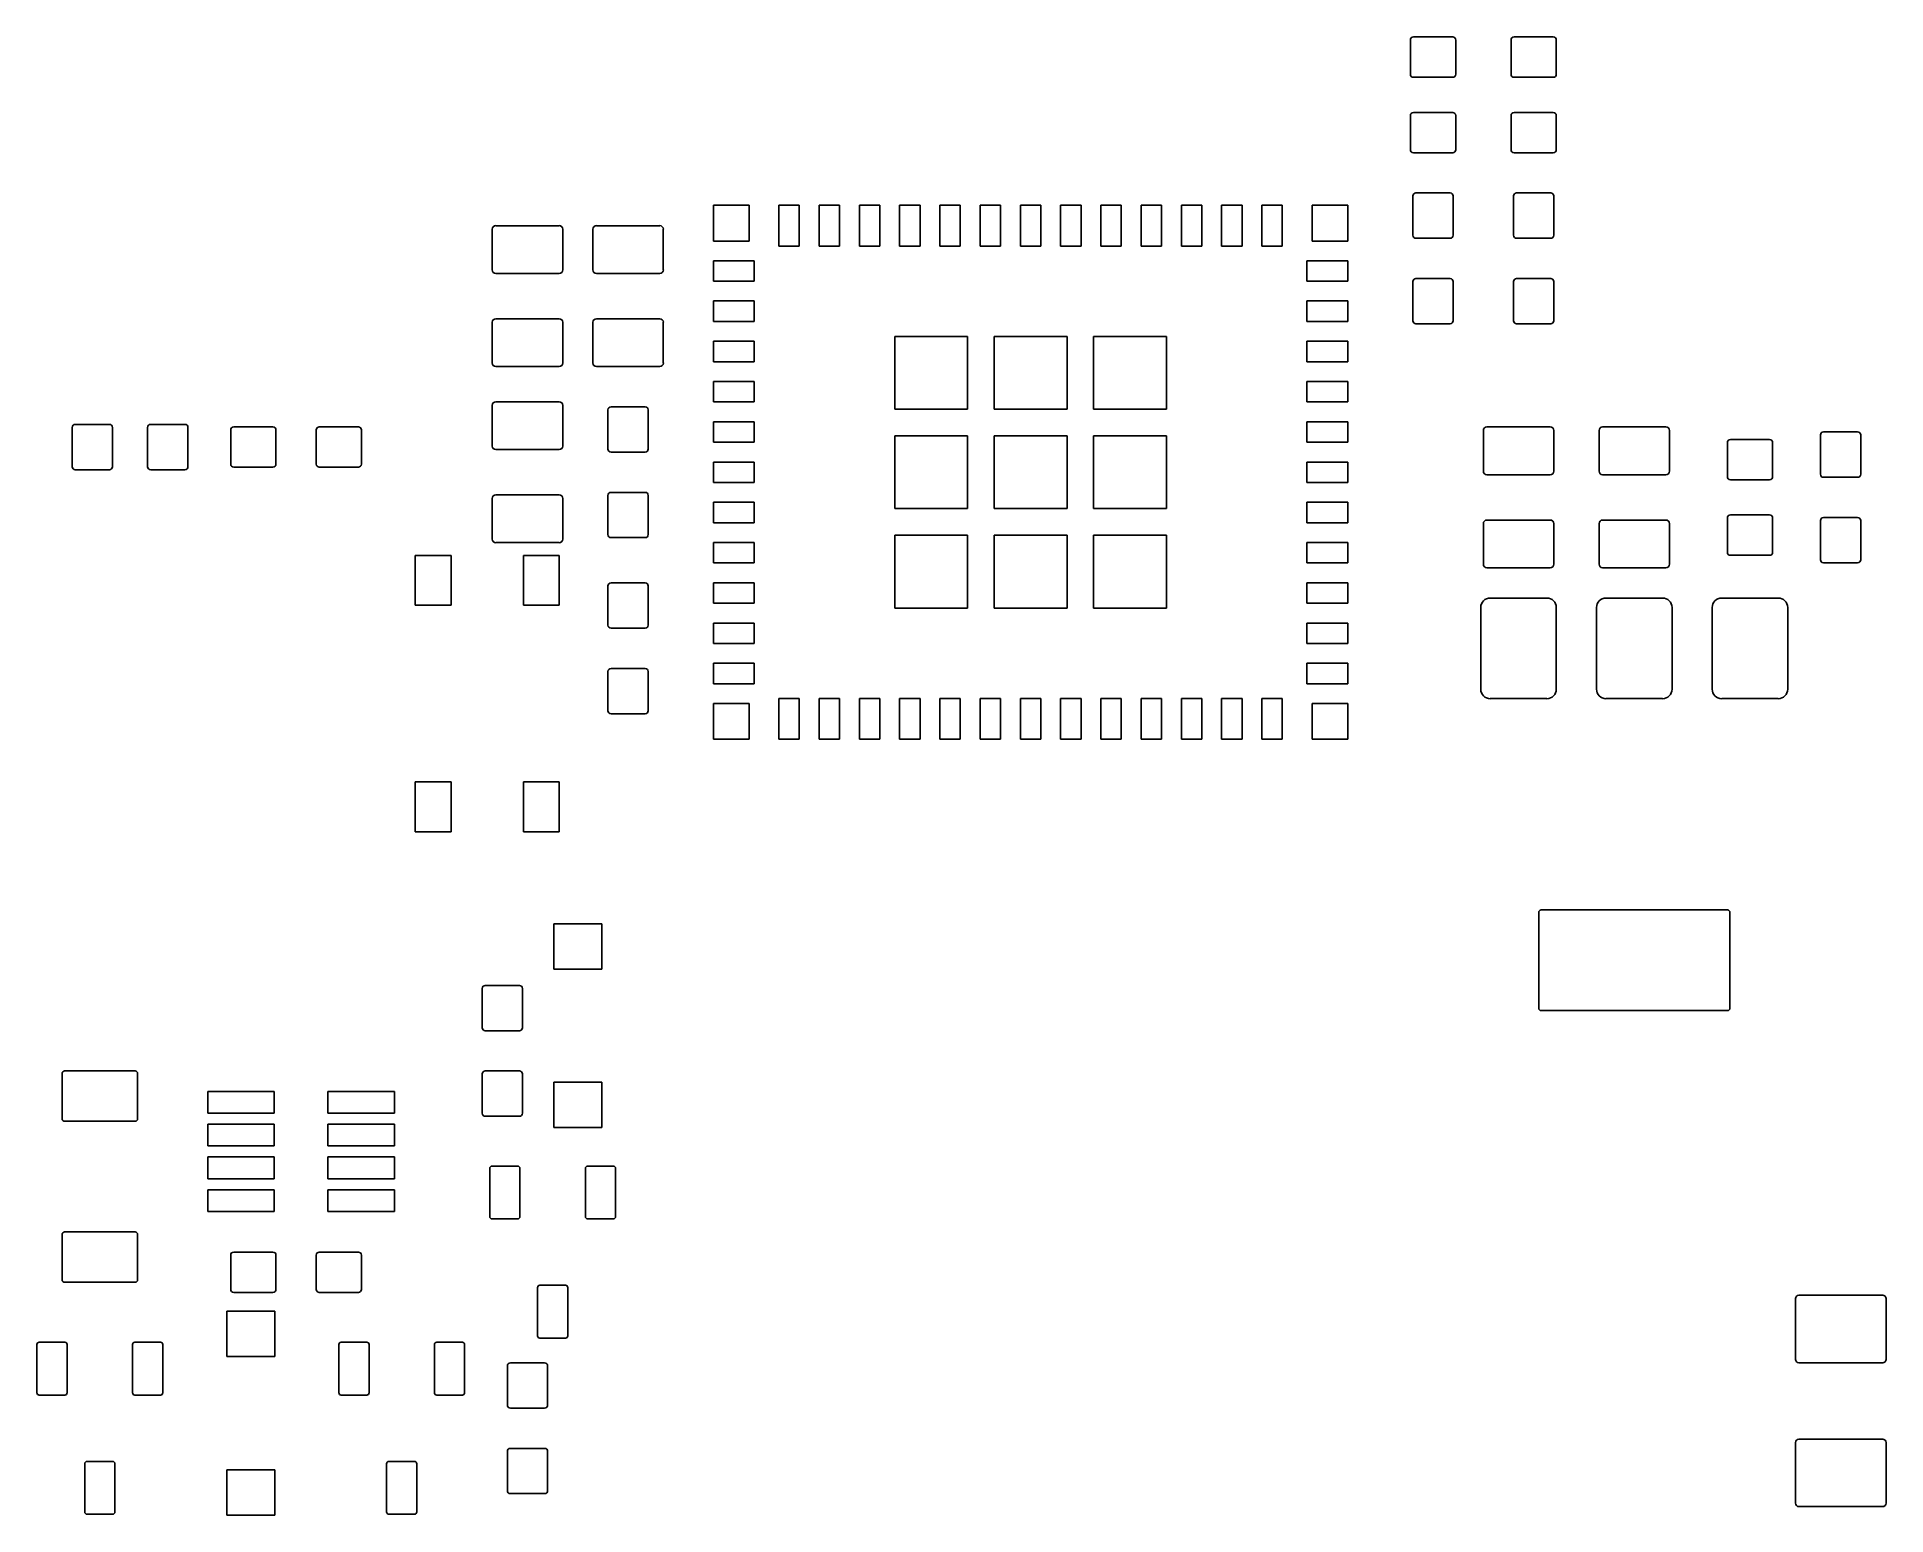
# Model space of a CAD drawing. Extents: x -19.8 to 17, y -10.7 to 18.7.
import ezdxf

# ---------------------------------------------------------------- set-up
doc = ezdxf.new("R2010")
doc.units = 0
doc.layers.add('TOP_PASTE', color=8, linetype='CONTINUOUS')

msp = doc.modelspace()

# ---------------------------------------------------------------- linework, layer by layer
at = {"layer": 'TOP_PASTE'}
for p, q in [((7.55, 18.59), (7.55, 17.91)), ((8.39, 18.65), (7.61, 18.65)), ((8.45, 17.91), (8.45, 18.59)), ((9.55, 18.59), (9.55, 17.91)), ((10.39, 18.65), (9.61, 18.65)), ((10.45, 17.91), (10.45, 18.59)), ((7.61, 17.85), (8.39, 17.85)), ((9.61, 17.85), (10.39, 17.85)), ((7.55, 17.09), (7.55, 16.41)), ((8.39, 17.15), (7.61, 17.15)), ((8.45, 16.41), (8.45, 17.09)), ((9.55, 17.09), (9.55, 16.41)), ((10.39, 17.15), (9.61, 17.15)), ((10.45, 16.41), (10.45, 17.09)), ((7.61, 16.35), (8.39, 16.35)), ((9.61, 16.35), (10.39, 16.35)), ((7.6, 15.49), (7.6, 14.71)), ((8.34, 15.55), (7.66, 15.55)), ((8.4, 14.71), (8.4, 15.49)), ((9.6, 15.49), (9.6, 14.71)), ((10.34, 15.55), (9.66, 15.55)), ((10.4, 14.71), (10.4, 15.49)), ((-6.306, 14.594), (-6.306, 15.306)), ((-6.306, 15.306), (-5.594, 15.306)), ((-5.594, 15.306), (-5.594, 14.594)), ((-5.003, 14.494), (-5.003, 15.306)), ((-5.003, 15.306), (-4.597, 15.306)), ((-4.597, 15.306), (-4.597, 14.494)), ((-4.203, 14.494), (-4.203, 15.306)), ((-4.203, 15.306), (-3.797, 15.306)), ((-3.797, 15.306), (-3.797, 14.494)), ((-3.403, 14.494), (-3.403, 15.306)), ((-3.403, 15.306), (-2.997, 15.306)), ((-2.997, 15.306), (-2.997, 14.494)), ((-2.603, 14.494), (-2.603, 15.306)), ((-2.603, 15.306), (-2.197, 15.306)), ((-2.197, 15.306), (-2.197, 14.494)), ((-1.803, 14.494), (-1.803, 15.306)), ((-1.803, 15.306), (-1.397, 15.306)), ((-1.397, 15.306), (-1.397, 14.494)), ((-1.003, 14.494), (-1.003, 15.306)), ((-1.003, 15.306), (-0.597, 15.306)), ((-0.597, 15.306), (-0.597, 14.494)), ((-0.203, 14.494), (-0.203, 15.306)), ((-0.203, 15.306), (0.203, 15.306)), ((0.203, 15.306), (0.203, 14.494)), ((0.597, 14.494), (0.597, 15.306)), ((0.597, 15.306), (1.003, 15.306)), ((1.003, 15.306), (1.003, 14.494)), ((1.397, 14.494), (1.397, 15.306)), ((1.397, 15.306), (1.803, 15.306)), ((1.803, 15.306), (1.803, 14.494)), ((2.197, 14.494), (2.197, 15.306)), ((2.197, 15.306), (2.603, 15.306)), ((2.603, 15.306), (2.603, 14.494)), ((2.997, 14.494), (2.997, 15.306)), ((2.997, 15.306), (3.403, 15.306)), ((3.403, 15.306), (3.403, 14.494)), ((3.797, 14.494), (3.797, 15.306)), ((3.797, 15.306), (4.203, 15.306)), ((4.203, 15.306), (4.203, 14.494)), ((4.597, 14.494), (4.597, 15.306)), ((4.597, 15.306), (5.003, 15.306)), ((5.003, 15.306), (5.003, 14.494)), ((5.594, 14.594), (5.594, 15.306)), ((5.594, 15.306), (6.306, 15.306)), ((6.306, 15.306), (6.306, 14.594)), ((-10.7, 14.829), (-10.7, 14.021)), ((-9.371, 14.9), (-10.629, 14.9)), ((-9.3, 14.021), (-9.3, 14.829)), ((-8.7, 14.829), (-8.7, 14.021)), ((-7.371, 14.9), (-8.629, 14.9)), ((-7.3, 14.021), (-7.3, 14.829)), ((-5.594, 14.594), (-6.306, 14.594)), ((-4.597, 14.494), (-5.003, 14.494)), ((-3.797, 14.494), (-4.203, 14.494)), ((-2.997, 14.494), (-3.403, 14.494)), ((-2.197, 14.494), (-2.603, 14.494)), ((-1.397, 14.494), (-1.803, 14.494)), ((-0.597, 14.494), (-1.003, 14.494)), ((0.203, 14.494), (-0.203, 14.494)), ((1.003, 14.494), (0.597, 14.494)), ((1.803, 14.494), (1.397, 14.494)), ((2.603, 14.494), (2.197, 14.494)), ((3.403, 14.494), (2.997, 14.494)), ((4.203, 14.494), (3.797, 14.494)), ((5.003, 14.494), (4.597, 14.494)), ((6.306, 14.594), (5.594, 14.594)), ((7.66, 14.65), (8.34, 14.65)), ((9.66, 14.65), (10.34, 14.65)), ((-6.306, 13.797), (-6.306, 14.203)), ((-6.306, 14.203), (-5.494, 14.203)), ((-5.494, 14.203), (-5.494, 13.797)), ((5.494, 13.797), (5.494, 14.203)), ((5.494, 14.203), (6.306, 14.203)), ((6.306, 14.203), (6.306, 13.797)), ((-10.629, 13.95), (-9.371, 13.95)), ((-8.629, 13.95), (-7.371, 13.95)), ((-5.494, 13.797), (-6.306, 13.797)), ((6.306, 13.797), (5.494, 13.797)), ((7.6, 13.79), (7.6, 13.01)), ((8.34, 13.85), (7.66, 13.85)), ((8.4, 13.01), (8.4, 13.79)), ((9.6, 13.79), (9.6, 13.01)), ((10.34, 13.85), (9.66, 13.85)), ((10.4, 13.01), (10.4, 13.79)), ((-6.306, 12.997), (-6.306, 13.403)), ((-6.306, 13.403), (-5.494, 13.403)), ((-5.494, 13.403), (-5.494, 12.997)), ((5.494, 12.997), (5.494, 13.403)), ((5.494, 13.403), (6.306, 13.403)), ((6.306, 13.403), (6.306, 12.997)), ((-10.7, 12.979), (-10.7, 12.171)), ((-9.371, 13.05), (-10.629, 13.05)), ((-9.3, 12.171), (-9.3, 12.979)), ((-8.7, 12.979), (-8.7, 12.171)), ((-7.371, 13.05), (-8.629, 13.05)), ((-7.3, 12.171), (-7.3, 12.979)), ((-5.494, 12.997), (-6.306, 12.997)), ((6.306, 12.997), (5.494, 12.997)), ((7.66, 12.95), (8.34, 12.95)), ((9.66, 12.95), (10.34, 12.95)), ((-6.306, 12.197), (-6.306, 12.603)), ((-6.306, 12.603), (-5.494, 12.603)), ((-5.494, 12.603), (-5.494, 12.197)), ((-2.699, 11.251), (-2.699, 12.699)), ((-2.699, 12.699), (-1.251, 12.699)), ((-1.251, 12.699), (-1.251, 11.251)), ((-0.724, 11.251), (-0.724, 12.699)), ((-0.724, 12.699), (0.724, 12.699)), ((0.724, 12.699), (0.724, 11.251)), ((1.251, 11.251), (1.251, 12.699)), ((1.251, 12.699), (2.699, 12.699)), ((2.699, 12.699), (2.699, 11.251)), ((5.494, 12.197), (5.494, 12.603)), ((5.494, 12.603), (6.306, 12.603)), ((6.306, 12.603), (6.306, 12.197)), ((-5.494, 12.197), (-6.306, 12.197)), ((6.306, 12.197), (5.494, 12.197)), ((-10.629, 12.1), (-9.371, 12.1)), ((-8.629, 12.1), (-7.371, 12.1)), ((-6.306, 11.397), (-6.306, 11.803)), ((-6.306, 11.803), (-5.494, 11.803)), ((-5.494, 11.803), (-5.494, 11.397)), ((5.494, 11.397), (5.494, 11.803)), ((5.494, 11.803), (6.306, 11.803)), ((6.306, 11.803), (6.306, 11.397)), ((-9.371, 11.4), (-10.629, 11.4)), ((-5.494, 11.397), (-6.306, 11.397)), ((6.306, 11.397), (5.494, 11.397)), ((-10.7, 11.329), (-10.7, 10.521)), ((-9.3, 10.521), (-9.3, 11.329)), ((-8.4, 11.24), (-8.4, 10.46)), ((-7.66, 11.3), (-8.34, 11.3)), ((-7.6, 10.46), (-7.6, 11.24)), ((-1.251, 11.251), (-2.699, 11.251)), ((0.724, 11.251), (-0.724, 11.251)), ((2.699, 11.251), (1.251, 11.251)), ((-19.05, 10.89), (-19.05, 10.11)), ((-18.31, 10.95), (-18.99, 10.95)), ((-18.25, 10.11), (-18.25, 10.89)), ((-17.55, 10.89), (-17.55, 10.11)), ((-16.81, 10.95), (-17.49, 10.95)), ((-16.75, 10.11), (-16.75, 10.89)), ((-15.9, 10.84), (-15.9, 10.16)), ((-15.06, 10.9), (-15.84, 10.9)), ((-15, 10.16), (-15, 10.84)), ((-14.2, 10.84), (-14.2, 10.16)), ((-13.36, 10.9), (-14.14, 10.9)), ((-13.3, 10.16), (-13.3, 10.84)), ((-6.306, 10.597), (-6.306, 11.003)), ((-6.306, 11.003), (-5.494, 11.003)), ((-5.494, 11.003), (-5.494, 10.597)), ((-2.699, 9.276), (-2.699, 10.724)), ((-2.699, 10.724), (-1.251, 10.724)), ((-1.251, 10.724), (-1.251, 9.276)), ((-0.724, 9.276), (-0.724, 10.724)), ((-0.724, 10.724), (0.724, 10.724)), ((0.724, 10.724), (0.724, 9.276)), ((1.251, 9.276), (1.251, 10.724)), ((1.251, 10.724), (2.699, 10.724)), ((2.699, 10.724), (2.699, 9.276)), ((5.494, 10.597), (5.494, 11.003)), ((5.494, 11.003), (6.306, 11.003)), ((6.306, 11.003), (6.306, 10.597)), ((9, 10.829), (9, 10.021)), ((10.329, 10.9), (9.071, 10.9)), ((10.4, 10.021), (10.4, 10.829)), ((11.3, 10.829), (11.3, 10.021)), ((12.629, 10.9), (11.371, 10.9)), ((12.7, 10.021), (12.7, 10.829)), ((15.7, 10.74), (15.7, 9.96)), ((16.44, 10.8), (15.76, 10.8)), ((16.5, 9.96), (16.5, 10.74)), ((-10.629, 10.45), (-9.371, 10.45)), ((-8.34, 10.4), (-7.66, 10.4)), ((-5.494, 10.597), (-6.306, 10.597)), ((6.306, 10.597), (5.494, 10.597)), ((13.85, 10.59), (13.85, 9.91)), ((14.69, 10.65), (13.91, 10.65)), ((14.75, 9.91), (14.75, 10.59)), ((-18.99, 10.05), (-18.31, 10.05)), ((-17.49, 10.05), (-16.81, 10.05)), ((-15.84, 10.1), (-15.06, 10.1)), ((-14.14, 10.1), (-13.36, 10.1)), ((-6.306, 9.797), (-6.306, 10.203)), ((-6.306, 10.203), (-5.494, 10.203)), ((-5.494, 10.203), (-5.494, 9.797)), ((5.494, 9.797), (5.494, 10.203)), ((5.494, 10.203), (6.306, 10.203)), ((6.306, 10.203), (6.306, 9.797)), ((9.071, 9.95), (10.329, 9.95)), ((11.371, 9.95), (12.629, 9.95)), ((-7.66, 9.6), (-8.34, 9.6)), ((-5.494, 9.797), (-6.306, 9.797)), ((6.306, 9.797), (5.494, 9.797)), ((13.91, 9.85), (14.69, 9.85)), ((15.76, 9.9), (16.44, 9.9)), ((-10.7, 9.479), (-10.7, 8.671)), ((-9.371, 9.55), (-10.629, 9.55)), ((-9.3, 8.671), (-9.3, 9.479)), ((-8.4, 9.54), (-8.4, 8.76)), ((-7.6, 8.76), (-7.6, 9.54)), ((-6.306, 8.997), (-6.306, 9.403)), ((-6.306, 9.403), (-5.494, 9.403)), ((-5.494, 9.403), (-5.494, 8.997)), ((-1.251, 9.276), (-2.699, 9.276)), ((0.724, 9.276), (-0.724, 9.276)), ((2.699, 9.276), (1.251, 9.276)), ((5.494, 8.997), (5.494, 9.403)), ((5.494, 9.403), (6.306, 9.403)), ((6.306, 9.403), (6.306, 8.997)), ((-5.494, 8.997), (-6.306, 8.997)), ((6.306, 8.997), (5.494, 8.997)), ((9, 8.979), (9, 8.171)), ((10.329, 9.05), (9.071, 9.05)), ((10.4, 8.171), (10.4, 8.979)), ((11.3, 8.979), (11.3, 8.171)), ((12.629, 9.05), (11.371, 9.05)), ((12.7, 8.171), (12.7, 8.979)), ((13.85, 9.09), (13.85, 8.41)), ((14.69, 9.15), (13.91, 9.15)), ((14.75, 8.41), (14.75, 9.09)), ((15.7, 9.04), (15.7, 8.26)), ((16.44, 9.1), (15.76, 9.1)), ((16.5, 8.26), (16.5, 9.04)), ((-10.629, 8.6), (-9.371, 8.6)), ((-8.34, 8.7), (-7.66, 8.7)), ((-6.306, 8.197), (-6.306, 8.603)), ((-6.306, 8.603), (-5.494, 8.603)), ((-5.494, 8.603), (-5.494, 8.197)), ((-2.699, 7.301), (-2.699, 8.749)), ((-2.699, 8.749), (-1.251, 8.749)), ((-1.251, 8.749), (-1.251, 7.301)), ((-0.724, 7.301), (-0.724, 8.749)), ((-0.724, 8.749), (0.724, 8.749)), ((0.724, 8.749), (0.724, 7.301)), ((1.251, 7.301), (1.251, 8.749)), ((1.251, 8.749), (2.699, 8.749)), ((2.699, 8.749), (2.699, 7.301)), ((5.494, 8.197), (5.494, 8.603)), ((5.494, 8.603), (6.306, 8.603)), ((6.306, 8.603), (6.306, 8.197)), ((-12.231, 7.355), (-12.231, 8.345)), ((-12.231, 8.345), (-11.519, 8.345)), ((-11.519, 8.345), (-11.519, 7.355)), ((-10.081, 7.355), (-10.081, 8.345)), ((-10.081, 8.345), (-9.369, 8.345)), ((-9.369, 8.345), (-9.369, 7.355)), ((-5.494, 8.197), (-6.306, 8.197)), ((6.306, 8.197), (5.494, 8.197)), ((9.071, 8.1), (10.329, 8.1)), ((11.371, 8.1), (12.629, 8.1)), ((13.91, 8.35), (14.69, 8.35)), ((15.76, 8.2), (16.44, 8.2)), ((-8.4, 7.74), (-8.4, 6.96)), ((-7.66, 7.8), (-8.34, 7.8)), ((-7.6, 6.96), (-7.6, 7.74)), ((-6.306, 7.397), (-6.306, 7.803)), ((-6.306, 7.803), (-5.494, 7.803)), ((-5.494, 7.803), (-5.494, 7.397)), ((5.494, 7.397), (5.494, 7.803)), ((5.494, 7.803), (6.306, 7.803)), ((6.306, 7.803), (6.306, 7.397)), ((-11.519, 7.355), (-12.231, 7.355)), ((-9.369, 7.355), (-10.081, 7.355)), ((-5.494, 7.397), (-6.306, 7.397)), ((6.306, 7.397), (5.494, 7.397)), ((10.262, 7.5), (9.137, 7.5)), ((12.562, 7.5), (11.437, 7.5)), ((14.862, 7.5), (13.737, 7.5)), ((-6.306, 6.597), (-6.306, 7.003)), ((-6.306, 7.003), (-5.494, 7.003)), ((-5.494, 7.003), (-5.494, 6.597)), ((-1.251, 7.301), (-2.699, 7.301)), ((0.724, 7.301), (-0.724, 7.301)), ((2.699, 7.301), (1.251, 7.301)), ((5.494, 6.597), (5.494, 7.003)), ((5.494, 7.003), (6.306, 7.003)), ((6.306, 7.003), (6.306, 6.597)), ((8.95, 7.312), (8.95, 5.687)), ((10.45, 5.687), (10.45, 7.312)), ((11.25, 7.312), (11.25, 5.687)), ((12.75, 5.687), (12.75, 7.312)), ((13.55, 7.312), (13.55, 5.687)), ((15.05, 5.687), (15.05, 7.312)), ((-8.34, 6.9), (-7.66, 6.9)), ((-5.494, 6.597), (-6.306, 6.597)), ((6.306, 6.597), (5.494, 6.597)), ((-8.4, 6.04), (-8.4, 5.26)), ((-7.66, 6.1), (-8.34, 6.1)), ((-7.6, 5.26), (-7.6, 6.04)), ((-6.306, 5.797), (-6.306, 6.203)), ((-6.306, 6.203), (-5.494, 6.203)), ((-5.494, 6.203), (-5.494, 5.797)), ((5.494, 5.797), (5.494, 6.203)), ((5.494, 6.203), (6.306, 6.203)), ((6.306, 6.203), (6.306, 5.797)), ((-5.494, 5.797), (-6.306, 5.797)), ((6.306, 5.797), (5.494, 5.797)), ((-8.34, 5.2), (-7.66, 5.2)), ((-6.306, 4.694), (-6.306, 5.406)), ((-6.306, 5.406), (-5.594, 5.406)), ((-5.594, 5.406), (-5.594, 4.694)), ((-5.003, 4.694), (-5.003, 5.506)), ((-5.003, 5.506), (-4.597, 5.506)), ((-4.597, 5.506), (-4.597, 4.694)), ((-4.203, 4.694), (-4.203, 5.506)), ((-4.203, 5.506), (-3.797, 5.506)), ((-3.797, 5.506), (-3.797, 4.694)), ((-3.403, 4.694), (-3.403, 5.506)), ((-3.403, 5.506), (-2.997, 5.506)), ((-2.997, 5.506), (-2.997, 4.694)), ((-2.603, 4.694), (-2.603, 5.506)), ((-2.603, 5.506), (-2.197, 5.506)), ((-2.197, 5.506), (-2.197, 4.694)), ((-1.803, 4.694), (-1.803, 5.506)), ((-1.803, 5.506), (-1.397, 5.506)), ((-1.397, 5.506), (-1.397, 4.694)), ((-1.003, 4.694), (-1.003, 5.506)), ((-1.003, 5.506), (-0.597, 5.506)), ((-0.597, 5.506), (-0.597, 4.694)), ((-0.203, 4.694), (-0.203, 5.506)), ((-0.203, 5.506), (0.203, 5.506)), ((0.203, 5.506), (0.203, 4.694)), ((0.597, 4.694), (0.597, 5.506)), ((0.597, 5.506), (1.003, 5.506)), ((1.003, 5.506), (1.003, 4.694)), ((1.397, 4.694), (1.397, 5.506)), ((1.397, 5.506), (1.803, 5.506)), ((1.803, 5.506), (1.803, 4.694)), ((2.197, 4.694), (2.197, 5.506)), ((2.197, 5.506), (2.603, 5.506)), ((2.603, 5.506), (2.603, 4.694)), ((2.997, 4.694), (2.997, 5.506)), ((2.997, 5.506), (3.403, 5.506)), ((3.403, 5.506), (3.403, 4.694)), ((3.797, 4.694), (3.797, 5.506)), ((3.797, 5.506), (4.203, 5.506)), ((4.203, 5.506), (4.203, 4.694)), ((4.597, 4.694), (4.597, 5.506)), ((4.597, 5.506), (5.003, 5.506)), ((5.003, 5.506), (5.003, 4.694)), ((5.594, 4.694), (5.594, 5.406)), ((5.594, 5.406), (6.306, 5.406)), ((6.306, 5.406), (6.306, 4.694)), ((9.137, 5.5), (10.262, 5.5)), ((11.437, 5.5), (12.562, 5.5)), ((13.737, 5.5), (14.862, 5.5)), ((-5.594, 4.694), (-6.306, 4.694)), ((-4.597, 4.694), (-5.003, 4.694)), ((-3.797, 4.694), (-4.203, 4.694)), ((-2.997, 4.694), (-3.403, 4.694)), ((-2.197, 4.694), (-2.603, 4.694)), ((-1.397, 4.694), (-1.803, 4.694)), ((-0.597, 4.694), (-1.003, 4.694)), ((0.203, 4.694), (-0.203, 4.694)), ((1.003, 4.694), (0.597, 4.694)), ((1.803, 4.694), (1.397, 4.694)), ((2.603, 4.694), (2.197, 4.694)), ((3.403, 4.694), (2.997, 4.694)), ((4.203, 4.694), (3.797, 4.694)), ((5.003, 4.694), (4.597, 4.694)), ((6.306, 4.694), (5.594, 4.694)), ((-12.231, 2.855), (-12.231, 3.845)), ((-12.231, 3.845), (-11.519, 3.845)), ((-11.519, 3.845), (-11.519, 2.855)), ((-10.081, 2.855), (-10.081, 3.845)), ((-10.081, 3.845), (-9.369, 3.845)), ((-9.369, 3.845), (-9.369, 2.855)), ((-11.519, 2.855), (-12.231, 2.855)), ((-9.369, 2.855), (-10.081, 2.855)), ((10.1, 1.25), (10.1, -0.65)), ((13.85, 1.3), (10.15, 1.3)), ((13.9, -0.65), (13.9, 1.25)), ((-9.475, 0.125), (-9.475, 1.025)), ((-9.475, 1.025), (-8.525, 1.025)), ((-8.525, 1.025), (-8.525, 0.125)), ((-8.525, 0.125), (-9.475, 0.125)), ((-10.9, -0.26), (-10.9, -1.04)), ((-10.16, -0.2), (-10.84, -0.2)), ((-10.1, -1.04), (-10.1, -0.26)), ((10.15, -0.7), (13.85, -0.7)), ((-10.84, -1.1), (-10.16, -1.1)), ((-19.25, -1.95), (-19.25, -2.85)), ((-17.8, -1.9), (-19.2, -1.9)), ((-17.75, -2.85), (-17.75, -1.95)), ((-10.9, -1.96), (-10.9, -2.74)), ((-10.16, -1.9), (-10.84, -1.9)), ((-10.1, -2.74), (-10.1, -1.96)), ((-9.475, -3.025), (-9.475, -2.125)), ((-9.475, -2.125), (-8.525, -2.125)), ((-8.525, -2.125), (-8.525, -3.025)), ((-16.354, -2.309), (-15.033, -2.309)), ((-16.354, -2.741), (-16.354, -2.309)), ((-15.033, -2.309), (-15.033, -2.741)), ((-13.967, -2.309), (-12.646, -2.309)), ((-13.967, -2.741), (-13.967, -2.309)), ((-12.646, -2.309), (-12.646, -2.741)), ((-19.2, -2.9), (-17.8, -2.9)), ((-15.033, -2.741), (-16.354, -2.741)), ((-12.646, -2.741), (-13.967, -2.741)), ((-10.84, -2.8), (-10.16, -2.8)), ((-16.354, -2.959), (-15.033, -2.959)), ((-16.354, -3.391), (-16.354, -2.959)), ((-15.033, -2.959), (-15.033, -3.391)), ((-13.967, -2.959), (-12.646, -2.959)), ((-13.967, -3.391), (-13.967, -2.959)), ((-12.646, -2.959), (-12.646, -3.391)), ((-8.525, -3.025), (-9.475, -3.025)), ((-15.033, -3.391), (-16.354, -3.391)), ((-16.354, -3.609), (-15.033, -3.609)), ((-16.354, -4.041), (-16.354, -3.609)), ((-15.033, -3.609), (-15.033, -4.041)), ((-12.646, -3.391), (-13.967, -3.391)), ((-13.967, -3.609), (-12.646, -3.609)), ((-13.967, -4.041), (-13.967, -3.609)), ((-12.646, -3.609), (-12.646, -4.041)), ((-15.033, -4.041), (-16.354, -4.041)), ((-12.646, -4.041), (-13.967, -4.041)), ((-10.75, -3.835), (-10.75, -4.795)), ((-10.195, -3.79), (-10.705, -3.79)), ((-10.15, -4.795), (-10.15, -3.835)), ((-8.85, -3.835), (-8.85, -4.795)), ((-8.295, -3.79), (-8.805, -3.79)), ((-8.25, -4.795), (-8.25, -3.835)), ((-16.354, -4.259), (-15.033, -4.259)), ((-16.354, -4.691), (-16.354, -4.259)), ((-15.033, -4.259), (-15.033, -4.691)), ((-13.967, -4.259), (-12.646, -4.259)), ((-13.967, -4.691), (-13.967, -4.259)), ((-12.646, -4.259), (-12.646, -4.691)), ((-15.033, -4.691), (-16.354, -4.691)), ((-12.646, -4.691), (-13.967, -4.691)), ((-17.8, -5.1), (-19.2, -5.1)), ((-10.705, -4.84), (-10.195, -4.84)), ((-8.805, -4.84), (-8.295, -4.84)), ((-19.25, -5.15), (-19.25, -6.05)), ((-17.75, -6.05), (-17.75, -5.15)), ((-15.06, -5.5), (-15.84, -5.5)), ((-13.36, -5.5), (-14.14, -5.5)), ((-15.9, -5.56), (-15.9, -6.24)), ((-15, -6.24), (-15, -5.56)), ((-14.2, -5.56), (-14.2, -6.24)), ((-13.3, -6.24), (-13.3, -5.56)), ((-19.2, -6.1), (-17.8, -6.1)), ((-9.8, -6.205), (-9.8, -7.165)), ((-9.245, -6.16), (-9.755, -6.16)), ((-9.2, -7.165), (-9.2, -6.205)), ((-15.84, -6.3), (-15.06, -6.3)), ((-14.14, -6.3), (-13.36, -6.3)), ((15.204, -6.425), (15.204, -7.631)), ((16.937, -6.358), (15.271, -6.358)), ((17.004, -7.631), (17.004, -6.425)), ((-15.975, -7.575), (-15.975, -6.675)), ((-15.975, -6.675), (-15.025, -6.675)), ((-15.025, -6.675), (-15.025, -7.575)), ((-19.75, -7.335), (-19.75, -8.295)), ((-19.195, -7.29), (-19.705, -7.29)), ((-19.15, -8.295), (-19.15, -7.335)), ((-17.85, -7.335), (-17.85, -8.295)), ((-17.295, -7.29), (-17.805, -7.29)), ((-17.25, -8.295), (-17.25, -7.335)), ((-13.75, -7.335), (-13.75, -8.295)), ((-13.195, -7.29), (-13.705, -7.29)), ((-13.15, -8.295), (-13.15, -7.335)), ((-11.85, -7.335), (-11.85, -8.295)), ((-11.295, -7.29), (-11.805, -7.29)), ((-11.25, -8.295), (-11.25, -7.335)), ((-9.755, -7.21), (-9.245, -7.21)), ((-15.025, -7.575), (-15.975, -7.575)), ((-9.66, -7.7), (-10.34, -7.7)), ((15.271, -7.698), (16.937, -7.698)), ((-10.4, -7.76), (-10.4, -8.54)), ((-9.6, -8.54), (-9.6, -7.76)), ((-19.705, -8.34), (-19.195, -8.34)), ((-17.805, -8.34), (-17.295, -8.34)), ((-13.705, -8.34), (-13.195, -8.34)), ((-11.805, -8.34), (-11.295, -8.34)), ((-10.34, -8.6), (-9.66, -8.6)), ((-10.4, -9.46), (-10.4, -10.24)), ((-9.66, -9.4), (-10.34, -9.4)), ((-9.6, -10.24), (-9.6, -9.46)), ((15.204, -9.285), (15.204, -10.491)), ((16.937, -9.218), (15.271, -9.218)), ((17.004, -10.491), (17.004, -9.285)), ((-18.8, -9.705), (-18.8, -10.665)), ((-18.245, -9.66), (-18.755, -9.66)), ((-18.2, -10.665), (-18.2, -9.705)), ((-15.975, -10.725), (-15.975, -9.825)), ((-15.975, -9.825), (-15.025, -9.825)), ((-15.025, -9.825), (-15.025, -10.725)), ((-12.8, -9.705), (-12.8, -10.665)), ((-12.245, -9.66), (-12.755, -9.66)), ((-12.2, -10.665), (-12.2, -9.705)), ((-10.34, -10.3), (-9.66, -10.3)), ((15.271, -10.558), (16.937, -10.558)), ((-18.755, -10.71), (-18.245, -10.71)), ((-15.025, -10.725), (-15.975, -10.725)), ((-12.755, -10.71), (-12.245, -10.71))]:
    msp.add_line(p, q, dxfattribs=at)
for centre, radius, start, end in [((7.61, 18.59), 0.06, 90, 180), ((8.39, 18.59), 0.06, 0, 90), ((9.61, 18.59), 0.06, 90, 180), ((10.39, 18.59), 0.06, 0, 90), ((7.61, 17.91), 0.06, 180, 270), ((8.39, 17.91), 0.06, 270, 0), ((9.61, 17.91), 0.06, 180, 270), ((10.39, 17.91), 0.06, 270, 0), ((7.61, 17.09), 0.06, 90, 180), ((8.39, 17.09), 0.06, 0, 90), ((9.61, 17.09), 0.06, 90, 180), ((10.39, 17.09), 0.06, 0, 90), ((7.61, 16.41), 0.06, 180, 270), ((8.39, 16.41), 0.06, 270, 0), ((9.61, 16.41), 0.06, 180, 270), ((10.39, 16.41), 0.06, 270, 0), ((7.66, 15.49), 0.06, 90, 180), ((8.34, 15.49), 0.06, 0, 90), ((9.66, 15.49), 0.06, 90, 180), ((10.34, 15.49), 0.06, 0, 90), ((-10.629, 14.829), 0.0712, 90, 180), ((-9.371, 14.829), 0.0712, 0, 90), ((-8.629, 14.829), 0.0712, 90, 180), ((-7.371, 14.829), 0.0712, 0, 90), ((7.66, 14.71), 0.06, 180, 270), ((8.34, 14.71), 0.06, 270, 0), ((9.66, 14.71), 0.06, 180, 270), ((10.34, 14.71), 0.06, 270, 0), ((-10.629, 14.021), 0.0712, 180, 270), ((-9.371, 14.021), 0.0712, 270, 0), ((-8.629, 14.021), 0.0712, 180, 270), ((-7.371, 14.021), 0.0712, 270, 0), ((7.66, 13.79), 0.06, 90, 180), ((8.34, 13.79), 0.06, 0, 90), ((9.66, 13.79), 0.06, 90, 180), ((10.34, 13.79), 0.06, 0, 90), ((-10.629, 12.979), 0.0712, 90, 180), ((-9.371, 12.979), 0.0712, 0, 90), ((-8.629, 12.979), 0.0712, 90, 180), ((-7.371, 12.979), 0.0712, 0, 90), ((7.66, 13.01), 0.06, 180, 270), ((8.34, 13.01), 0.06, 270, 0), ((9.66, 13.01), 0.06, 180, 270), ((10.34, 13.01), 0.06, 270, 0), ((-10.629, 12.171), 0.0712, 180, 270), ((-9.371, 12.171), 0.0712, 270, 0), ((-8.629, 12.171), 0.0712, 180, 270), ((-7.371, 12.171), 0.0712, 270, 0), ((-10.629, 11.329), 0.0712, 90, 180), ((-9.371, 11.329), 0.0712, 0, 90), ((-8.34, 11.24), 0.06, 90, 180), ((-7.66, 11.24), 0.06, 0, 90), ((-18.99, 10.89), 0.06, 90, 180), ((-18.31, 10.89), 0.06, 0, 90), ((-17.49, 10.89), 0.06, 90, 180), ((-16.81, 10.89), 0.06, 0, 90), ((-15.84, 10.84), 0.06, 90, 180), ((-15.06, 10.84), 0.06, 0, 90), ((-14.14, 10.84), 0.06, 90, 180), ((-13.36, 10.84), 0.06, 0, 90), ((9.071, 10.829), 0.0712, 90, 180), ((10.329, 10.829), 0.0712, 0, 90), ((11.371, 10.829), 0.0712, 90, 180), ((12.629, 10.829), 0.0712, 0, 90), ((15.76, 10.74), 0.06, 90, 180), ((16.44, 10.74), 0.06, 0, 90), ((-10.629, 10.521), 0.0712, 180, 270), ((-9.371, 10.521), 0.0712, 270, 0), ((-8.34, 10.46), 0.06, 180, 270), ((-7.66, 10.46), 0.06, 270, 0), ((13.91, 10.59), 0.06, 90, 180), ((14.69, 10.59), 0.06, 0, 90), ((-18.99, 10.11), 0.06, 180, 270), ((-18.31, 10.11), 0.06, 270, 0), ((-17.49, 10.11), 0.06, 180, 270), ((-16.81, 10.11), 0.06, 270, 0), ((-15.84, 10.16), 0.06, 180, 270), ((-15.06, 10.16), 0.06, 270, 0), ((-14.14, 10.16), 0.06, 180, 270), ((-13.36, 10.16), 0.06, 270, 0), ((9.071, 10.021), 0.0712, 180, 270), ((10.329, 10.021), 0.0712, 270, 0), ((11.371, 10.021), 0.0712, 180, 270), ((12.629, 10.021), 0.0712, 270, 0), ((15.76, 9.96), 0.06, 180, 270), ((16.44, 9.96), 0.06, 270, 0), ((-8.34, 9.54), 0.06, 90, 180), ((-7.66, 9.54), 0.06, 0, 90), ((13.91, 9.91), 0.06, 180, 270), ((14.69, 9.91), 0.06, 270, 0), ((-10.629, 9.479), 0.0712, 90, 180), ((-9.371, 9.479), 0.0712, 0, 90), ((9.071, 8.979), 0.0712, 90, 180), ((10.329, 8.979), 0.0712, 0, 90), ((11.371, 8.979), 0.0712, 90, 180), ((12.629, 8.979), 0.0712, 0, 90), ((13.91, 9.09), 0.06, 90, 180), ((14.69, 9.09), 0.06, 0, 90), ((15.76, 9.04), 0.06, 90, 180), ((16.44, 9.04), 0.06, 0, 90), ((-10.629, 8.671), 0.0712, 180, 270), ((-9.371, 8.671), 0.0712, 270, 0), ((-8.34, 8.76), 0.06, 180, 270), ((-7.66, 8.76), 0.06, 270, 0), ((9.071, 8.171), 0.0712, 180, 270), ((10.329, 8.171), 0.0712, 270, 0), ((11.371, 8.171), 0.0712, 180, 270), ((12.629, 8.171), 0.0712, 270, 0), ((13.91, 8.41), 0.06, 180, 270), ((14.69, 8.41), 0.06, 270, 0), ((15.76, 8.26), 0.06, 180, 270), ((16.44, 8.26), 0.06, 270, 0), ((-8.34, 7.74), 0.06, 90, 180), ((-7.66, 7.74), 0.06, 0, 90), ((9.137, 7.312), 0.188, 90, 180), ((10.262, 7.312), 0.188, 0, 90), ((11.437, 7.312), 0.188, 90, 180), ((12.562, 7.312), 0.188, 0, 90), ((13.737, 7.312), 0.188, 90, 180), ((14.862, 7.312), 0.188, 0, 90), ((-8.34, 6.96), 0.06, 180, 270), ((-7.66, 6.96), 0.06, 270, 0), ((-8.34, 6.04), 0.06, 90, 180), ((-7.66, 6.04), 0.06, 0, 90), ((9.137, 5.687), 0.188, 180, 270), ((10.262, 5.687), 0.188, 270, 0), ((11.437, 5.687), 0.188, 180, 270), ((12.562, 5.687), 0.188, 270, 0), ((13.737, 5.687), 0.188, 180, 270), ((14.862, 5.687), 0.188, 270, 0), ((-8.34, 5.26), 0.06, 180, 270), ((-7.66, 5.26), 0.06, 270, 0), ((10.15, 1.25), 0.05, 90, 180), ((13.85, 1.25), 0.05, 0, 90), ((-10.84, -0.26), 0.06, 90, 180), ((-10.16, -0.26), 0.06, 0, 90), ((10.15, -0.65), 0.05, 180, 270), ((13.85, -0.65), 0.05, 270, 0), ((-10.84, -1.04), 0.06, 180, 270), ((-10.16, -1.04), 0.06, 270, 0), ((-19.2, -1.95), 0.05, 90, 180), ((-17.8, -1.95), 0.05, 0, 90), ((-10.84, -1.96), 0.06, 90, 180), ((-10.16, -1.96), 0.06, 0, 90), ((-19.2, -2.85), 0.05, 180, 270), ((-17.8, -2.85), 0.05, 270, 0), ((-10.84, -2.74), 0.06, 180, 270), ((-10.16, -2.74), 0.06, 270, 0), ((-10.705, -3.835), 0.045, 90, 180), ((-10.195, -3.835), 0.045, 0, 90), ((-8.805, -3.835), 0.045, 90, 180), ((-8.295, -3.835), 0.045, 0, 90), ((-19.2, -5.15), 0.05, 90, 180), ((-17.8, -5.15), 0.05, 0, 90), ((-10.705, -4.795), 0.045, 180, 270), ((-10.195, -4.795), 0.045, 270, 0), ((-8.805, -4.795), 0.045, 180, 270), ((-8.295, -4.795), 0.045, 270, 0), ((-15.84, -5.56), 0.06, 90, 180), ((-15.06, -5.56), 0.06, 0, 90), ((-14.14, -5.56), 0.06, 90, 180), ((-13.36, -5.56), 0.06, 0, 90), ((-19.2, -6.05), 0.05, 180, 270), ((-17.8, -6.05), 0.05, 270, 0), ((-15.84, -6.24), 0.06, 180, 270), ((-15.06, -6.24), 0.06, 270, 0), ((-14.14, -6.24), 0.06, 180, 270), ((-13.36, -6.24), 0.06, 270, 0), ((-9.755, -6.205), 0.045, 90, 180), ((-9.245, -6.205), 0.045, 0, 90), ((15.271, -6.425), 0.067, 90, 180), ((16.937, -6.425), 0.067, 0, 90), ((-19.705, -7.335), 0.045, 90, 180), ((-19.195, -7.335), 0.045, 0, 90), ((-17.805, -7.335), 0.045, 90, 180), ((-17.295, -7.335), 0.045, 0, 90), ((-13.705, -7.335), 0.045, 90, 180), ((-13.195, -7.335), 0.045, 0, 90), ((-11.805, -7.335), 0.045, 90, 180), ((-11.295, -7.335), 0.045, 0, 90), ((-9.755, -7.165), 0.045, 180, 270), ((-9.245, -7.165), 0.045, 270, 0), ((-10.34, -7.76), 0.06, 90, 180), ((-9.66, -7.76), 0.06, 0, 90), ((15.271, -7.631), 0.067, 180, 270), ((16.937, -7.631), 0.067, 270, 0), ((-19.705, -8.295), 0.045, 180, 270), ((-19.195, -8.295), 0.045, 270, 0), ((-17.805, -8.295), 0.045, 180, 270), ((-17.295, -8.295), 0.045, 270, 0), ((-13.705, -8.295), 0.045, 180, 270), ((-13.195, -8.295), 0.045, 270, 0), ((-11.805, -8.295), 0.045, 180, 270), ((-11.295, -8.295), 0.045, 270, 0), ((-10.34, -8.54), 0.06, 180, 270), ((-9.66, -8.54), 0.06, 270, 0), ((-10.34, -9.46), 0.06, 90, 180), ((-9.66, -9.46), 0.06, 0, 90), ((15.271, -9.285), 0.067, 90, 180), ((16.937, -9.285), 0.067, 0, 90), ((-18.755, -9.705), 0.045, 90, 180), ((-18.245, -9.705), 0.045, 0, 90), ((-12.755, -9.705), 0.045, 90, 180), ((-12.245, -9.705), 0.045, 0, 90), ((-10.34, -10.24), 0.06, 180, 270), ((-9.66, -10.24), 0.06, 270, 0), ((15.271, -10.491), 0.067, 180, 270), ((16.937, -10.491), 0.067, 270, 0), ((-18.755, -10.665), 0.045, 180, 270), ((-18.245, -10.665), 0.045, 270, 0), ((-12.755, -10.665), 0.045, 180, 270), ((-12.245, -10.665), 0.045, 270, 0)]:
    msp.add_arc(centre, radius, start, end, dxfattribs=at)

doc.saveas('drawing.dxf')
